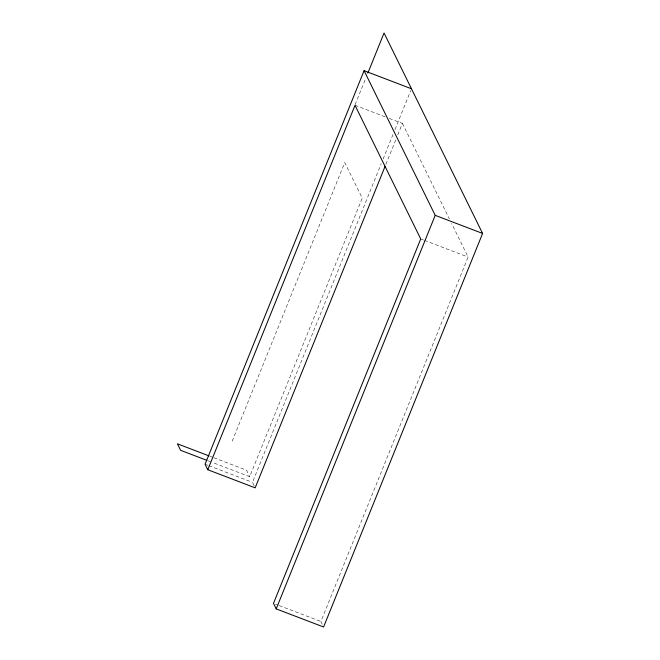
<?xml version="1.0" encoding="UTF-8"?>
<svg xmlns="http://www.w3.org/2000/svg" width="660" height="660" viewBox="0 0 660 660"><rect width="100%" height="100%" fill="white"/><g stroke="black" fill="none" stroke-linecap="round" stroke-linejoin="round"><path stroke-width="0.49" stroke-dasharray="3.3 2.47" d="M355.105 104.643L365.912 77.897M232.204 441.119L344.743 162.566L362.241 198.148L249.695 476.702L212.264 462.404M254.273 486.007L252.466 482.336L381.191 163.746M383.113 158.977L393.459 133.369M394.993 129.575L410.71 90.676M385.82 164.488L395.86 139.656M397.782 134.879L402.418 123.412L389.144 118.346M322.237 624.244L320.884 621.489L468.121 257.062L451.638 223.534M355.022 105.303L385.358 116.894M420.725 238.953L423.571 240.042M424.52 240.397L468.121 257.062M210.037 456.274L212.916 457.372M213.873 457.743L246.502 470.209L249.695 476.702M207.471 460.573L211.307 462.041M205.07 464.236L207.916 465.316M208.865 465.68L252.466 482.336M275.377 604.106L278.223 605.195M279.172 605.558L320.884 621.489M402.418 123.412L449.386 218.947"/><path stroke-width="0.99" d="M411.477 88.778L364.081 70.678L205.07 464.236L207.776 469.738L255.172 487.847L385.052 166.394M367.843 73.12L384.054 33L482.592 233.442L323.59 627L276.193 608.891L273.488 603.388L420.725 238.953L355.022 105.303L207.776 469.738M276.193 608.891L435.204 215.333L364.081 70.678M435.204 215.333L482.592 233.442M209.071 455.911L177.408 443.809L180.601 450.302L206.514 460.202"/></g></svg>
